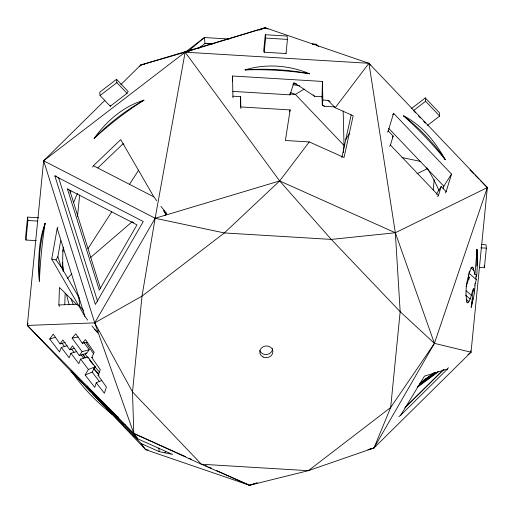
<?xml version="1.0" encoding="UTF-8"?>
<svg xmlns="http://www.w3.org/2000/svg" width="513" height="513" viewBox="0 0 513 513"><rect width="100%" height="100%" fill="white"/><g stroke="black" fill="none" stroke-linecap="round" stroke-linejoin="round"><path stroke-width="0.77" d="M232.395 81.381L232.536 76.014L322.44 81.439L322.831 100.048L322.311 105.332L324.492 106.306L334.572 106.916M232.921 97.739L232.536 76.014M240.373 106.755L240.642 96.649L232.966 96.188M240.821 108.512L240.642 96.649M322.311 105.332L322.029 96.784L322.44 81.439M59.386 306.415L58.873 304.953L59.437 287.453L76.463 304.28L79.707 306.242L83.529 310.455M64.792 304.504L65.151 293.218M475.128 283.836L476.327 279.668L475.82 277.834L476.757 275.167A219.365 195.799 -5.4 0 0 476.93 249.356A244.534 45.792 -78.9 0 1 474.897 274.455L476.757 275.167M475.032 285.478L475.064 284.933M474.961 286.575L474.781 289.3M474.666 290.935L474.705 290.39M469.119 272.243L469.632 272.441L469.703 271.678M38.584 217.794L27.587 217.127L25.65 236.685L25.964 240.033L36.231 240.655M25.964 240.033L27.907 220.475L27.587 217.127M82.388 383.237L27.311 325.434L43.637 160.781L104.915 100.317M77.534 216.428L79.662 194.991M265.292 34.73L263.688 50.909L264.201 52.223L286.036 53.538L287.434 39.398L287.12 36.051L265.292 34.73L265.606 38.077L264.201 52.223M343.319 152.624L344.031 145.461L343.178 111.064M433.196 189.97L434.222 179.646M106.621 408.675L145.724 449.709L249.478 485.266L308.339 470.684L373.996 447.952L471.024 352.219L487.35 187.566L368.937 63.291L265.176 27.734L140.665 65.048L120.805 84.645M479.668 267.42L484.407 267.709L486.343 248.151L486.029 244.804L481.316 244.521M468.17 274.679L469.151 277.238L468.927 279.431M475.987 276.321L475.904 277.078M473.416 288.736L471.19 307.255A219.365 195.799 -5.4 0 0 474.589 292.019L473.416 288.736C471.332 293.276 471.325 299.021 467.882 302.83L466.977 302.446C464.65 291.038 466.727 278.392 471.364 267.767L472.396 267.132L473.23 268.03L474.897 274.455M475.115 283.663L475.16 283.291M475.012 284.401L474.916 285.145M474.762 286.26L474.814 285.888M474.32 289.281L474.378 288.902M240.86 106.948L290.146 109.923L285.401 140.491L309.268 141.928L344.037 157.504L353.175 115.778L335.213 107.73L327.987 100.356L322.831 100.048M232.921 91.404L289.986 94.847L290.313 92.757M87.71 320.144L84.895 316.354L51.723 259.052L57.193 228.465L57.982 227.099M79.707 306.242L78.861 297.303L61.156 266.914L55.975 259.918L57.854 256.66L60.714 240.7M62.791 251.505L63.593 247.587M341.844 157.581L351.161 114.835M387.398 132.174L388.219 130.892L393.593 113.315L451.517 174.106L446.143 191.682L445.322 192.965M389.604 146.346L390.425 145.051L393.17 136.08L388.219 130.892M437.627 196.755L438.455 195.459L441.199 186.488L446.143 191.682M443.136 188.399L443.822 186.181L451.517 174.106M289.986 94.847L293.93 82.561L314.668 96.341L322.029 96.784M289.524 111.847L290.146 109.923M101.888 380.402L96.258 382.749L94.751 387.386L85.145 374.99L88.403 369.456L95.226 366.789L87.806 356.945L80.573 359.113L78.797 363.653L70.935 353.271L76.77 351.527M466.086 286.677L466.343 285.895M466.599 285.106L469.151 277.238M106.813 406.232L107.012 408.303L141.222 443.572L159.184 451.613L172.528 454.422L137.76 438.846L133.803 433.453L27.311 325.434L28.08 323.171M480.623 180.743L487.35 187.566L434.415 343.357L373.996 447.952L367.885 449.779M45.131 223.29C38.244 241.706 38.129 261.816 39.386 281.188A219.365 195.799 -5.4 0 1 45.131 223.29A243.816 81.798 85.5 0 0 39.379 281.182M67.184 345.672L61.297 347.429L59.527 351.969L49.723 339.022L53.224 334.143L60.053 343.896L65.196 342.357M70.935 353.271L69.159 357.811L61.297 347.429M96.258 382.749L104.389 393.234L106.396 386.982L98.073 375.317L100.279 369.674L91.795 357.548L94.168 352.367L85.447 339.612L82.298 343.255L75.809 333.777L72.109 338.105L82.118 351.681L89.191 349.712L83.805 342.37M139.863 66.433L140.665 65.048L185.142 52.191L265.176 27.734L268.087 29.036M92.635 167.103L93.424 165.737L120.715 139.613L153.887 196.909L156.702 200.705M91.923 325.838L97.765 332.982L97.585 332.039L98.355 330.699M164.865 215.556L165.641 214.222L166.763 213.543L160.915 206.399M164.859 452.806L165.641 451.446M345.756 139.639L349.289 133.515M85.145 374.99L92.135 372.092L95.226 366.789M398.806 416.652L400.711 415.19L424.463 376.125L447.528 369.001L448.362 367.686M110.244 106.223L127.051 93.328L128.199 91.519L116.56 79.303L99.753 92.199L100.067 95.546L110.244 106.223L110.455 105.883M110.526 105.774L110.744 105.434M392.74 114.656L393.593 113.315M392.349 137.369L393.17 136.08M436.274 194.215L441.199 186.488M87.922 248.734L111.796 211.76M129.59 184.199L138.702 170.085M60.053 343.896L62.862 339.984L69.685 349.738L72.493 345.826L79.323 355.58L86.562 353.412L89.191 349.712M79.323 355.58L82.118 351.681M94.18 138.375C106.403 121.094 123.377 106.332 143.935 100.195A219.365 195.799 -5.4 0 0 94.18 138.375A243.816 149.725 -49.6 0 1 143.935 100.182M309.268 141.928L279.662 180.948L224.341 232.947L142.011 296.123L94.732 322.857L27.311 325.434M335.213 107.73L368.937 63.291L370.309 65.164M67.62 278.315L71.865 273.602M435.325 372.605L425.796 378.639L424.264 380.293A219.365 195.799 -5.4 0 1 421.571 383.128M405.847 406.79L443.187 369.86M400.711 415.19L447.528 369.001M404.776 407.925L443.957 369.366M97.938 167.828L123.082 143.743L123.966 144.211M90.679 257.43L131.937 221.943M187.912 51.428L204.424 37.532L229.215 39.026M183.372 53.294L184.603 52.281M100.067 95.546L116.881 82.651L116.56 79.303M216.743 470.601L249.478 485.266L257.103 482.938L249.478 485.266L201.404 464.233L133.803 433.453L94.732 322.857L43.637 160.781L185.142 52.191L368.937 63.291L395.337 232.761L400.172 311.705L390.669 407.508L373.996 447.952L368.629 449.503M184.783 52.608L204.424 37.532L204.982 43.438L198.646 48.299M411.388 108.609L425.29 97.938L439.359 112.7L439.673 116.047L427.515 125.377M413.452 110.616L425.61 101.285L425.29 97.938M420.096 383.012L425.796 378.639M434.331 372.573L424.264 380.293L436.345 372.573M419.217 384.417L434.415 372.759M467.85 354.656L471.024 352.219L470.543 350.7M417.633 387.026L438.326 371.758M417.871 386.385L437.563 371.874M304.171 89.095L295.373 94.398L289.807 94.059M417.043 173.779L427.816 168.456M487.35 187.566L395.337 232.761L331.276 239.404L224.341 232.947L155.144 218.262L43.637 160.781M259.27 30.107L265.176 27.734L266.542 28.574M98.073 375.317L98.977 375.016M49.723 339.022L55.654 337.246M69.685 349.738L74.795 348.212M245.028 69.896C266.157 63.432 289.383 65.228 309.653 73.801A219.365 195.799 -5.4 0 0 245.028 69.896A243.816 167.276 7.7 0 1 309.66 73.789M91.795 357.548L92.738 357.349M140.665 65.048L144.557 64.228M72.109 338.105L78.111 336.951M82.298 343.255L87.428 342.293M58.873 304.953L76.463 304.28M213.799 43.509L204.982 43.438L212.978 43.919M312.366 44.259L316.374 44.291L318.573 46.6M265.606 38.077L287.434 39.398M312.372 44.047L316.374 44.291L316.515 45.766M293.128 83.773L296.604 83.985M27.907 220.475L37.378 221.052M480.822 247.817L486.343 248.151M148.122 449.856L145.724 449.709L141.222 443.572M54.859 175.933L143.281 221.513L95.373 304.453L54.859 175.933L56.905 176.35M67.447 189.028L136.977 224.874L99.304 290.089L67.447 189.028L68.8 189.303M51.723 259.052L55.975 259.918M402.019 157.542L420.827 161.46M471.024 352.219L434.415 343.357L400.172 311.705L331.276 239.404L279.662 180.948L185.142 52.191L155.144 218.262L142.011 296.123L132.508 391.926L133.803 433.453L175.273 452.024M290.884 92.718L295.373 94.398L344.031 145.461M327.987 100.356L330.173 101.337M121.498 423.078L125.108 424.7M176.728 452.678L185.456 456.589M189.098 458.218L191.278 459.193M205.104 465.387L207.284 466.362M208.74 467.016L211.651 468.318M133.989 436.191L136.907 437.499M93.424 165.737L153.887 196.909M131.963 221.725L133.822 222.68M87.531 386.071L88.05 387.533L98.81 398.89L115.835 415.716L118.529 417.345M94.738 329.635L97.585 332.039M472.095 267.029L473.23 268.03M470.94 267.901L473.775 270.389M468.658 272.942L476.327 279.668M466.202 290.82L471.306 295.302M465.599 295.11L470.145 299.098M466.125 299.188L468.972 301.682M466.74 301.83L467.882 302.83M107.012 408.303L122.383 422.706L137.76 438.846M78.021 296.482L78.861 297.303M469.972 169.938L473.897 173.92M475.019 175.055L478.943 179.037M313.193 94.841L314.668 96.341M322.183 103.966L322.613 104.402M323.626 105.428L324.492 106.306M88.05 387.533L115.835 415.716M83.446 384.077L71.108 370.976A219.365 195.799 -5.4 0 0 112.751 414.677L95.219 396.44M94.43 395.619L85.761 386.52M425.61 101.285L439.673 116.047M413.991 111.186L415.613 112.886M418.319 115.726L420.487 117.996M423.732 121.401L425.354 123.107M388.655 128.288L443.822 186.181M390.425 145.051L438.455 195.459M116.881 82.651L127.051 93.328M163.839 211.401L166.603 214.299M85.69 386.706L90.647 391.906M92.847 394.221L99.458 401.16M100.561 402.314L103.863 405.783M84.017 384.679L85.177 385.904M92.135 372.092L99.31 381.396M80.573 359.113L88.403 369.456M81.163 354.983L83.613 358.228M71.589 349.122L74.032 352.373M62.015 343.28L64.458 346.519M86.133 352.803L86.562 353.412M445.207 159.569C435.313 141.896 421.994 125.114 403.564 115.867A219.365 195.799 -5.4 0 1 445.207 159.569A243.816 124.172 60 0 0 403.571 115.855M163.73 210.195L165.641 214.222M285.869 53.128L286.036 53.538M57.854 256.66L61.156 266.914M58.508 177.389L97.579 301.343M57.193 228.465L84.895 316.354M69.697 190.143L100.439 288.351M469.241 271.031L469.632 272.441M484.214 265.702L484.407 267.709M158.844 448.016L159.184 451.613M93.674 353.803A194.793 173.869 -5.4 0 1 86.165 342.581M69.223 304.735A194.793 173.869 -5.4 0 1 66.472 294.199M63.099 271.185A194.793 173.869 -5.4 0 1 63.259 247.125M73.757 202.212A194.793 173.869 -5.4 0 1 77.476 193.433M292.904 84.728A194.793 173.869 -5.4 0 1 299.707 85.838M426.816 167.732A194.793 173.869 -5.4 0 1 439.019 190.663M73.231 304.421A194.793 173.869 -5.4 0 1 70.948 298.598M63.612 271.595A194.793 173.869 -5.4 0 1 62.259 262.38M99.817 372.38A202.032 180.332 -5.4 0 1 94.745 366.571M93.276 364.788A202.032 180.332 -5.4 0 1 89.48 359.959M88.108 358.119A202.032 180.332 -5.4 0 1 84.998 353.765M69.967 192.933A202.032 180.332 -5.4 0 1 70.909 190.842M98.579 373.842A204.007 182.096 -5.4 0 1 93.86 368.481M85.581 357.92A204.007 182.096 -5.4 0 1 82.869 354.066M472.864 298.226A77.476 14.505 -78.9 0 1 472.665 299.355M472.261 301.606A77.476 14.505 -78.9 0 1 471.178 307.255M112.745 414.677A243.816 3.29 46.1 0 1 71.102 370.97M476.891 249.465A72.872 13.646 -78.9 0 1 476.846 266.138M98.951 374.849A204.007 182.096 -5.4 0 1 93.674 368.86M84.914 357.58A204.007 182.096 -5.4 0 1 82.657 354.342M272.615 348.43A6.579 5.874 -5.4 0 1 267.1 354.445A6.579 5.874 -5.4 0 1 259.77 350.546M155.144 218.262L94.732 322.857L132.508 391.926L201.404 464.233L308.339 470.684L390.669 407.508L434.415 343.357L395.337 232.761L279.662 180.948L155.144 218.262M188.758 51.011L184.225 52.39L192.003 50.062L188.758 51.011M263.156 357.022A6.579 5.874 -5.4 0 0 272.916 351.585A6.579 5.874 -5.4 0 0 262.945 346.846A6.579 5.874 -5.4 0 0 263.156 357.022"/></g></svg>
